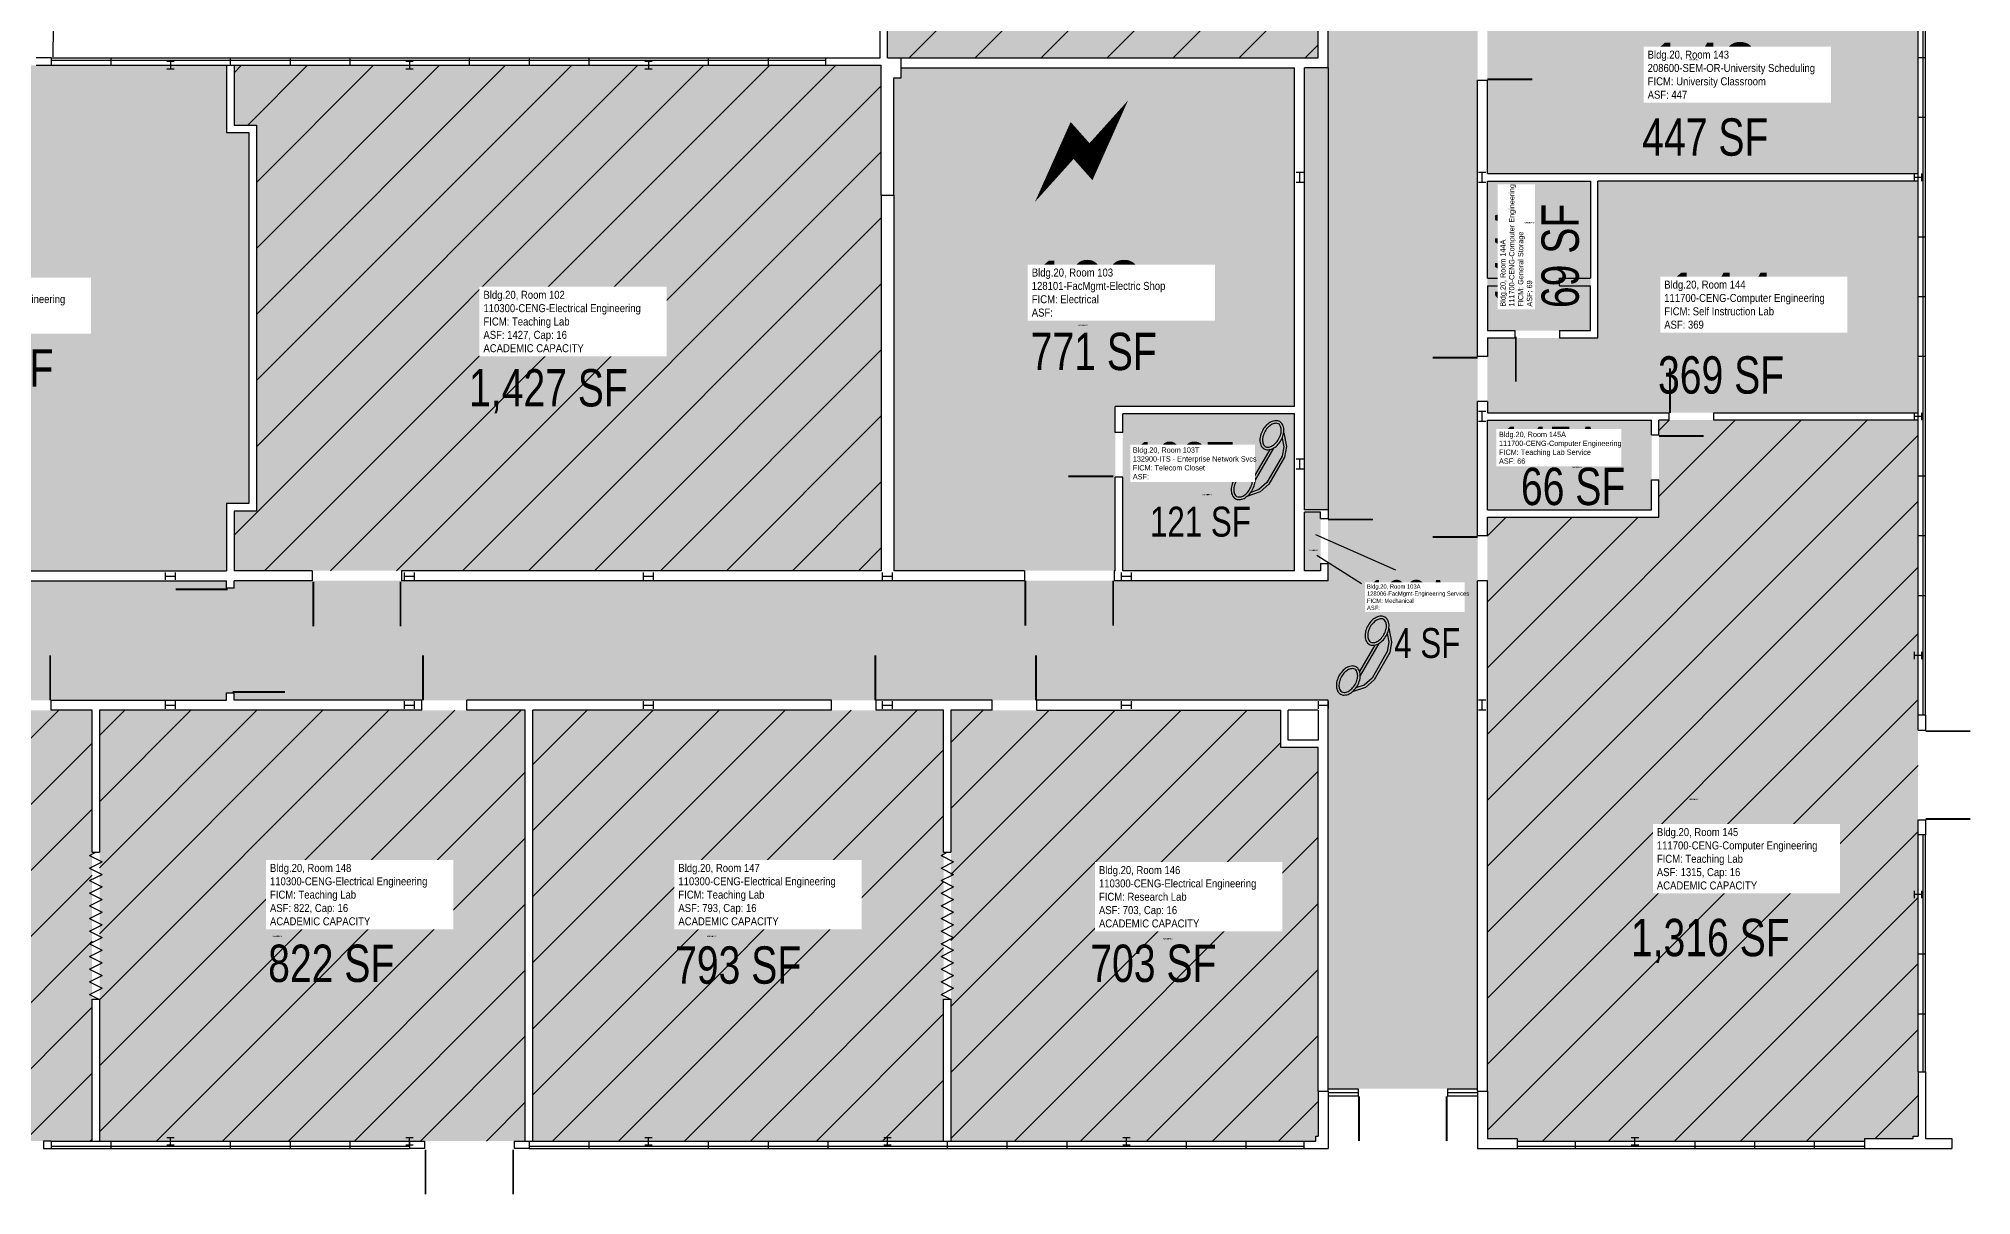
# Model space of a CAD drawing. Header units: inches. Extents: x -221 to 2580, y -38 to 4824.
# Drawn here: x 866 to 2419, y -38 to 891 of the extents above; entities that cross this region are included whole.
import ezdxf
from ezdxf.enums import TextEntityAlignment as Align

# ---------------------------------------------------------------- set-up
doc = ezdxf.new("R2010")
doc.units = ezdxf.units.IN
doc.header["$LTSCALE"] = 100
doc.header["$MEASUREMENT"] = 0
doc.layers.get('0').update_dxf_attribs({"linetype": 'CONTINUOUS'})
for name, color, linetype in [('A-COLS', 5, 'CONTINUOUS'), ('A-DOOR', 2, 'CONTINUOUS'), ('A-FLOR', 3, 'CONTINUOUS'), ('A-GLAZ', 1, 'CONTINUOUS'), ('A-IDEN-ICON', 4, 'CONTINUOUS'), ('A-IDEN-RNUM', 7, 'CONTINUOUS'), ('A-IDEN-SNUM', 4, 'CONTINUOUS'), ('A-IDEN-VNUM', 4, 'CONTINUOUS'), ('A-SITE', 3, 'CONTINUOUS'), ('A-WALL', 5, 'CONTINUOUS'), ('AREA-TEXT', 3, 'CONTINUOUS'), ('Rooms-Capacity', 4, 'CONTINUOUS'), ('Rooms-Category-Color', 7, 'CONTINUOUS'), ('Rooms-College-Color', 7, 'CONTINUOUS'), ('Rooms-Department-Color', 7, 'CONTINUOUS'), ('Rooms-Division-Color', 7, 'CONTINUOUS'), ('Rooms-Information', 7, 'CONTINUOUS')]:
    doc.layers.add(name, color=color, linetype=linetype)
doc.styles.add('CP_AREA', font='arial.ttf', dxfattribs={"height": 15})
doc.styles.add('CP_ROOMSNUMBER', font='arial.ttf', dxfattribs={"height": 1})
doc.styles.add('CP_ROOMVNUMBER', font='arial.ttf', dxfattribs={"width": 0.85, "height": 0.075})

# ---------------------------------------------------------------- blocks, each defined once
blk = doc.blocks.new('INCOLUMN')
for p, q in [((-4, -3), (-4, 3)), ((-4, 0), (4, 0)), ((4, -3), (4, 3))]:
    blk.add_line(p, q)
blk = doc.blocks.new('OUTCOLUMN')
for p, q in [((-3, 9), (3, 9)), ((-3, 3), (3, 3)), ((0, 3), (0, 9))]:
    blk.add_line(p, q)
blk = doc.blocks.new('CPELECT')
blk.add_lwpolyline([(0.0623, 0.0629, 0, 0.03, 0), (0.0105, -0.0168, 0.03, 0.03, 0), (-0.0105, 0.0068, 0.03, 0, 0), (-0.0623, -0.0729, 0.03, 0, 0)], format="xyseb")
blk = doc.blocks.new('CPPHONE')
for p, q in [((0.0096, 0.0252), (-0.0196, -0.0252)), ((0.0169, 0.0279), (-0.0182, -0.0329))]:
    blk.add_line(p, q)
for points in [[(0.0288, 0.0786, 0.139889), (0.0216, 0.0804, 0.107118), (0.0122, 0.0781, 0.079812), (0.0039, 0.0722, 0.067459), (-0.0035, 0.0626, 0.067459), (-0.008, 0.0515, 0.079812), (-0.009, 0.0413, 0.107118), (-0.0064, 0.032, 0.139889), (-0.0012, 0.0267, 0.139889), (0.0061, 0.0248, 0.107118), (0.0155, 0.0272, 0.079812), (0.0238, 0.0331, 0.067459), (0.0312, 0.0426, 0.067459), (0.0357, 0.0538, 0.079812), (0.0367, 0.0639, 0.107118), (0.034, 0.0732, 0.139889)], [(0.0263, 0.0743, 0.139889), (0.0218, 0.0754, 0.107118), (0.0144, 0.0736, 0.079812), (0.0074, 0.0686, 0.067459), (0.0008, 0.0601, 0.067459), (-0.0032, 0.0502, 0.079812), (-0.004, 0.0417, 0.107118), (-0.0019, 0.0344, 0.139889), (0.0013, 0.031, 0.139889), (0.0059, 0.0298, 0.107118), (0.0133, 0.0317, 0.079812), (0.0203, 0.0367, 0.067459), (0.0268, 0.0451, 0.067459), (0.0309, 0.055, 0.079812), (0.0317, 0.0636, 0.107118), (0.0296, 0.0709, 0.139889)], [(-0.0262, -0.0167, 0.139889), (-0.0334, -0.0148, 0.107118), (-0.0428, -0.0172, 0.079812), (-0.0511, -0.0231, 0.067459), (-0.0585, -0.0326, 0.067459), (-0.063, -0.0438, 0.079812), (-0.064, -0.0539, 0.107118), (-0.0614, -0.0632, 0.139889), (-0.0562, -0.0686, 0.139889), (-0.0489, -0.0704, 0.107118), (-0.0395, -0.0681, 0.079812), (-0.0312, -0.0622, 0.067459), (-0.0238, -0.0526, 0.067459), (-0.0193, -0.0415, 0.079812), (-0.0183, -0.0313, 0.107118), (-0.021, -0.022, 0.139889)], [(-0.0287, -0.021, 0.139889), (-0.0332, -0.0198, 0.107118), (-0.0406, -0.0217, 0.079812), (-0.0476, -0.0267, 0.067459), (-0.0542, -0.0351, 0.067459), (-0.0582, -0.045, 0.079812), (-0.059, -0.0536, 0.107118), (-0.0569, -0.0609, 0.139889), (-0.0537, -0.0643, 0.139889), (-0.0491, -0.0654, 0.107118), (-0.0417, -0.0636, 0.079812), (-0.0347, -0.0586, 0.067459), (-0.0282, -0.0501, 0.067459), (-0.0241, -0.0402, 0.079812), (-0.0233, -0.0317, 0.107118), (-0.0254, -0.0244, 0.139889)]]:
    blk.add_lwpolyline(points, format="xyb", close=True)
for points in [[(0.0364, 0.0572), (0.0417, 0.0308), (0.0382, 0.0108), (0.0082, -0.0411), (-0.0083, -0.0558), (-0.0338, -0.0645)], [(0.0334, 0.047), (0.0366, 0.0307), (0.0334, 0.0126), (0.0043, -0.0379), (-0.0109, -0.0514), (-0.0265, -0.0567)]]:
    blk.add_lwpolyline(points)

msp = doc.modelspace()

# ---------------------------------------------------------------- hatches: boundary and pattern name
at = {"layer": 'Rooms-Capacity'}
h = msp.add_hatch(dxfattribs=at)
h.set_pattern_fill('ANSI31', color=256, scale=300, style=0)
h.paths.add_polyline_path([(1894, 1256), (1894, 876), (1548, 876), (1548, 1256)])
h = msp.add_hatch(dxfattribs=at)
h.set_pattern_fill('ANSI31', color=256, scale=300, style=0)
h.paths.add_polyline_path([(1543, 870), (1543, 464), (1023, 464), (1023, 512), (1041, 512), (1041, 822), (1023, 822), (1023, 870)])
h = msp.add_hatch(dxfattribs=at)
h.set_pattern_fill('ANSI31', color=256, scale=300, style=0)
h.paths.add_polyline_path([(2376, 10), (2372, 10), (2372, 8), (2333, 8), (2333, 6), (2054, 6), (2054, 8), (2030, 8), (2030, 507), (2167.8, 507), (2167.8, 585), (2376, 585)])
h = msp.add_hatch(dxfattribs=at)
h.set_pattern_fill('ANSI31', color=256, scale=300, style=0)
h.paths.add_polyline_path([(909, 352), (909, 6), (591, 6), (591, 352)])
h = msp.add_hatch(dxfattribs=at)
h.set_pattern_fill('ANSI31', color=256, scale=300, style=0)
h.paths.add_polyline_path([(1257, 352), (1257, 6), (915, 6), (915, 352)])
h = msp.add_hatch(dxfattribs=at)
h.set_pattern_fill('ANSI31', color=256, scale=300, style=0)
h.paths.add_polyline_path([(1593, 352), (1593, 6), (1263, 6), (1263, 352)])
h = msp.add_hatch(dxfattribs=at)
h.set_pattern_fill('ANSI31', color=256, scale=300, style=0)
h.paths.add_polyline_path([(1864, 322), (1894, 322), (1894, 10), (1892, 10), (1892, 6), (1599, 6), (1599, 352), (1864, 352)])
at = {"layer": 'Rooms-Category-Color', "true_color": 0xadadad}
for points in [[(1023, 450), (1023, 456), (1902, 456), (1902, 513), (1883, 513), (1883, 868), (1902, 868), (1902, 1496), (1919, 1496), (1919, 1504), (1902, 1504), (1902, 1552), (1548, 1552), (1548, 1617), (1902, 1617), (1902, 2824), (1920, 2824), (1920, 2832), (1902, 2832), (1902, 2880), (1548, 2880), (1548, 2886), (1542, 2886), (1542, 2880), (46, 2880), (46, 2976), (1542, 2976), (1542, 2970), (1548, 2970), (1548, 2976), (1902, 2976), (1902, 3560), (1920, 3560), (1920, 3568), (1902, 3568), (1902, 3977), (1883, 3977), (1883, 4272), (1902, 4272), (1902, 4368), (430, 4368), (430, 4464), (1902, 4464), (1902, 4778), (2022, 4778), (2022, 3568), (2004, 3568), (2004, 3560), (2022, 3560), (2022, 2985), (2376, 2985), (2376, 2895), (2022, 2895), (2022, 2832), (2004, 2832), (2004, 2824), (2022, 2824), (2022, 2313), (2053.8, 2313), (2053.8, 2281), (2022, 2281), (2022, 1504), (2004, 1504), (2004, 1496), (2022, 1496), (2022, 48), (1902, 48), (1902, 360), (1023, 360), (1023, 366), (1017, 366), (1017, 360), (46, 360), (46, 456), (1017, 456), (1017, 450)], [(1875, 868), (1875, 596), (1731, 596), (1731, 464), (1553, 464), (1553, 860), (1559, 860), (1559, 868)], [(1875, 590), (1737, 590), (1737, 464), (1875, 464)], [(1883, 464), (1883, 511), (1896, 511), (1896, 464)]]:
    msp.add_hatch(color=253, dxfattribs=at).paths.add_polyline_path(points)
at = {"layer": 'Rooms-Category-Color', "true_color": 0xe3f498}
for points in [[(1894, 1256), (1894, 876), (1548, 876), (1548, 1256)], [(1017, 870), (1017, 816), (1035, 816), (1035, 518), (1017, 518), (1017, 464), (591, 464), (591, 704.9), (738, 704.9), (738, 870)], [(1543, 870), (1543, 464), (1023, 464), (1023, 512), (1041, 512), (1041, 822), (1023, 822), (1023, 870)], [(2376, 777), (2376, 591), (2030, 591), (2030, 651), (2118.8, 651), (2118.8, 777)], [(2161.8, 585), (2161.8, 513), (2030, 513), (2030, 585)], [(2376, 10), (2372, 10), (2372, 8), (2333, 8), (2333, 6), (2054, 6), (2054, 8), (2030, 8), (2030, 507), (2167.8, 507), (2167.8, 585), (2376, 585)], [(909, 352), (909, 6), (591, 6), (591, 352)], [(1257, 352), (1257, 6), (915, 6), (915, 352)], [(1593, 352), (1593, 6), (1263, 6), (1263, 352)], [(1864, 322), (1894, 322), (1894, 10), (1892, 10), (1892, 6), (1599, 6), (1599, 352), (1864, 352)]]:
    msp.add_hatch(color=61, dxfattribs=at).paths.add_polyline_path(points)
at = {"layer": 'Rooms-Category-Color', "true_color": 0xffff64}
msp.add_hatch(color=51, dxfattribs=at).paths.add_polyline_path([(2376, 969), (2376, 783), (2030, 783), (2030, 969)])
at = {"layer": 'Rooms-Category-Color', "true_color": 0xe3c5e1}
msp.add_hatch(color=254, dxfattribs=at).paths.add_polyline_path([(2112.8, 657), (2030, 657), (2030, 777), (2112.8, 777)])
at = {"layer": 'Rooms-College-Color', "true_color": 0xadadad}
for points in [[(1023, 450), (1023, 456), (1902, 456), (1902, 513), (1883, 513), (1883, 868), (1902, 868), (1902, 1496), (1919, 1496), (1919, 1504), (1902, 1504), (1902, 1552), (1548, 1552), (1548, 1617), (1902, 1617), (1902, 2824), (1920, 2824), (1920, 2832), (1902, 2832), (1902, 2880), (1548, 2880), (1548, 2886), (1542, 2886), (1542, 2880), (46, 2880), (46, 2976), (1542, 2976), (1542, 2970), (1548, 2970), (1548, 2976), (1902, 2976), (1902, 3560), (1920, 3560), (1920, 3568), (1902, 3568), (1902, 3977), (1883, 3977), (1883, 4272), (1902, 4272), (1902, 4368), (430, 4368), (430, 4464), (1902, 4464), (1902, 4778), (2022, 4778), (2022, 3568), (2004, 3568), (2004, 3560), (2022, 3560), (2022, 2985), (2376, 2985), (2376, 2895), (2022, 2895), (2022, 2832), (2004, 2832), (2004, 2824), (2022, 2824), (2022, 2313), (2053.8, 2313), (2053.8, 2281), (2022, 2281), (2022, 1504), (2004, 1504), (2004, 1496), (2022, 1496), (2022, 48), (1902, 48), (1902, 360), (1023, 360), (1023, 366), (1017, 366), (1017, 360), (46, 360), (46, 456), (1017, 456), (1017, 450)], [(1875, 868), (1875, 596), (1731, 596), (1731, 464), (1553, 464), (1553, 860), (1559, 860), (1559, 868)], [(1875, 590), (1737, 590), (1737, 464), (1875, 464)], [(1883, 464), (1883, 511), (1896, 511), (1896, 464)]]:
    msp.add_hatch(color=253, dxfattribs=at).paths.add_polyline_path(points)
at = {"layer": 'Rooms-College-Color', "true_color": 0x99d7b2}
for points in [[(1894, 1256), (1894, 876), (1548, 876), (1548, 1256)], [(1017, 870), (1017, 816), (1035, 816), (1035, 518), (1017, 518), (1017, 464), (591, 464), (591, 704.9), (738, 704.9), (738, 870)], [(1543, 870), (1543, 464), (1023, 464), (1023, 512), (1041, 512), (1041, 822), (1023, 822), (1023, 870)], [(2376, 777), (2376, 591), (2030, 591), (2030, 651), (2118.8, 651), (2118.8, 777)], [(2112.8, 657), (2030, 657), (2030, 777), (2112.8, 777)], [(2161.8, 585), (2161.8, 513), (2030, 513), (2030, 585)], [(2376, 10), (2372, 10), (2372, 8), (2333, 8), (2333, 6), (2054, 6), (2054, 8), (2030, 8), (2030, 507), (2167.8, 507), (2167.8, 585), (2376, 585)], [(909, 352), (909, 6), (591, 6), (591, 352)], [(1257, 352), (1257, 6), (915, 6), (915, 352)], [(1593, 352), (1593, 6), (1263, 6), (1263, 352)], [(1864, 322), (1894, 322), (1894, 10), (1892, 10), (1892, 6), (1599, 6), (1599, 352), (1864, 352)]]:
    msp.add_hatch(color=253, dxfattribs=at).paths.add_polyline_path(points)
at = {"layer": 'Rooms-College-Color', "true_color": 0xffff64}
msp.add_hatch(color=51, dxfattribs=at).paths.add_polyline_path([(2376, 969), (2376, 783), (2030, 783), (2030, 969)])
at = {"layer": 'Rooms-Department-Color', "true_color": 0xacacac}
for points in [[(1023, 450), (1023, 456), (1902, 456), (1902, 513), (1883, 513), (1883, 868), (1902, 868), (1902, 1496), (1919, 1496), (1919, 1504), (1902, 1504), (1902, 1552), (1548, 1552), (1548, 1617), (1902, 1617), (1902, 2824), (1920, 2824), (1920, 2832), (1902, 2832), (1902, 2880), (1548, 2880), (1548, 2886), (1542, 2886), (1542, 2880), (46, 2880), (46, 2976), (1542, 2976), (1542, 2970), (1548, 2970), (1548, 2976), (1902, 2976), (1902, 3560), (1920, 3560), (1920, 3568), (1902, 3568), (1902, 3977), (1883, 3977), (1883, 4272), (1902, 4272), (1902, 4368), (430, 4368), (430, 4464), (1902, 4464), (1902, 4778), (2022, 4778), (2022, 3568), (2004, 3568), (2004, 3560), (2022, 3560), (2022, 2985), (2376, 2985), (2376, 2895), (2022, 2895), (2022, 2832), (2004, 2832), (2004, 2824), (2022, 2824), (2022, 2313), (2053.8, 2313), (2053.8, 2281), (2022, 2281), (2022, 1504), (2004, 1504), (2004, 1496), (2022, 1496), (2022, 48), (1902, 48), (1902, 360), (1023, 360), (1023, 366), (1017, 366), (1017, 360), (46, 360), (46, 456), (1017, 456), (1017, 450)], [(1875, 868), (1875, 596), (1731, 596), (1731, 464), (1553, 464), (1553, 860), (1559, 860), (1559, 868)], [(1875, 590), (1737, 590), (1737, 464), (1875, 464)], [(1883, 464), (1883, 511), (1896, 511), (1896, 464)]]:
    msp.add_hatch(color=253, dxfattribs=at).paths.add_polyline_path(points)
at = {"layer": 'Rooms-Department-Color', "true_color": 0x99d7b2}
for points in [[(1894, 1256), (1894, 876), (1548, 876), (1548, 1256)], [(1017, 870), (1017, 816), (1035, 816), (1035, 518), (1017, 518), (1017, 464), (591, 464), (591, 704.9), (738, 704.9), (738, 870)], [(1543, 870), (1543, 464), (1023, 464), (1023, 512), (1041, 512), (1041, 822), (1023, 822), (1023, 870)], [(2376, 777), (2376, 591), (2030, 591), (2030, 651), (2118.8, 651), (2118.8, 777)], [(2112.8, 657), (2030, 657), (2030, 777), (2112.8, 777)], [(2161.8, 585), (2161.8, 513), (2030, 513), (2030, 585)], [(2376, 10), (2372, 10), (2372, 8), (2333, 8), (2333, 6), (2054, 6), (2054, 8), (2030, 8), (2030, 507), (2167.8, 507), (2167.8, 585), (2376, 585)], [(909, 352), (909, 6), (591, 6), (591, 352)], [(1257, 352), (1257, 6), (915, 6), (915, 352)], [(1593, 352), (1593, 6), (1263, 6), (1263, 352)], [(1864, 322), (1894, 322), (1894, 10), (1892, 10), (1892, 6), (1599, 6), (1599, 352), (1864, 352)]]:
    msp.add_hatch(color=253, dxfattribs=at).paths.add_polyline_path(points)
at = {"layer": 'Rooms-Department-Color', "true_color": 0x003fff}
msp.add_hatch(color=160, dxfattribs=at).paths.add_polyline_path([(2376, 969), (2376, 783), (2030, 783), (2030, 969)])
at = {"layer": 'Rooms-Division-Color', "true_color": 0xadadad}
for points in [[(1023, 450), (1023, 456), (1902, 456), (1902, 513), (1883, 513), (1883, 868), (1902, 868), (1902, 1496), (1919, 1496), (1919, 1504), (1902, 1504), (1902, 1552), (1548, 1552), (1548, 1617), (1902, 1617), (1902, 2824), (1920, 2824), (1920, 2832), (1902, 2832), (1902, 2880), (1548, 2880), (1548, 2886), (1542, 2886), (1542, 2880), (46, 2880), (46, 2976), (1542, 2976), (1542, 2970), (1548, 2970), (1548, 2976), (1902, 2976), (1902, 3560), (1920, 3560), (1920, 3568), (1902, 3568), (1902, 3977), (1883, 3977), (1883, 4272), (1902, 4272), (1902, 4368), (430, 4368), (430, 4464), (1902, 4464), (1902, 4778), (2022, 4778), (2022, 3568), (2004, 3568), (2004, 3560), (2022, 3560), (2022, 2985), (2376, 2985), (2376, 2895), (2022, 2895), (2022, 2832), (2004, 2832), (2004, 2824), (2022, 2824), (2022, 2313), (2053.8, 2313), (2053.8, 2281), (2022, 2281), (2022, 1504), (2004, 1504), (2004, 1496), (2022, 1496), (2022, 48), (1902, 48), (1902, 360), (1023, 360), (1023, 366), (1017, 366), (1017, 360), (46, 360), (46, 456), (1017, 456), (1017, 450)], [(1875, 868), (1875, 596), (1731, 596), (1731, 464), (1553, 464), (1553, 860), (1559, 860), (1559, 868)], [(1875, 590), (1737, 590), (1737, 464), (1875, 464)], [(1883, 464), (1883, 511), (1896, 511), (1896, 464)]]:
    msp.add_hatch(color=253, dxfattribs=at).paths.add_polyline_path(points)
at = {"layer": 'Rooms-Division-Color', "true_color": 0x99d7b2}
for points in [[(1894, 1256), (1894, 876), (1548, 876), (1548, 1256)], [(1017, 870), (1017, 816), (1035, 816), (1035, 518), (1017, 518), (1017, 464), (591, 464), (591, 704.9), (738, 704.9), (738, 870)], [(1543, 870), (1543, 464), (1023, 464), (1023, 512), (1041, 512), (1041, 822), (1023, 822), (1023, 870)], [(2376, 777), (2376, 591), (2030, 591), (2030, 651), (2118.8, 651), (2118.8, 777)], [(2112.8, 657), (2030, 657), (2030, 777), (2112.8, 777)], [(2161.8, 585), (2161.8, 513), (2030, 513), (2030, 585)], [(2376, 10), (2372, 10), (2372, 8), (2333, 8), (2333, 6), (2054, 6), (2054, 8), (2030, 8), (2030, 507), (2167.8, 507), (2167.8, 585), (2376, 585)], [(909, 352), (909, 6), (591, 6), (591, 352)], [(1257, 352), (1257, 6), (915, 6), (915, 352)], [(1593, 352), (1593, 6), (1263, 6), (1263, 352)], [(1864, 322), (1894, 322), (1894, 10), (1892, 10), (1892, 6), (1599, 6), (1599, 352), (1864, 352)]]:
    msp.add_hatch(color=253, dxfattribs=at).paths.add_polyline_path(points)
at = {"layer": 'Rooms-Division-Color', "true_color": 0x003fff}
msp.add_hatch(color=160, dxfattribs=at).paths.add_polyline_path([(2376, 969), (2376, 783), (2030, 783), (2030, 969)])

# ---------------------------------------------------------------- linework, layer by layer
at = {"layer": 'A-DOOR'}
for points in [[(2030, 858.7, 1.5, 1.5, 0), (2066, 858.7, 0, 0, 0), (2066, 859.5, 0, 0, 0.414214), (2028.5, 894, 0, 0, 0.414214)], [(2052.8, 700, 1.5, 1.5, 0), (2052.8, 736, 0, 0, 0), (2053.5, 736, 0, 0, -0.414214), (2088, 698.5, 0, 0, -0.414214)], [(2052.8, 652, 1.5, 1.5, 0), (2052.8, 616, 0, 0, 0), (2053.5, 616, 0, 0, 0.414214), (2088, 653.5, 0, 0, 0.414214)], [(2022, 635.2, 1.5, 1.5, 0), (1986, 635.2, 0, 0, 0), (1986, 634.5, 0, 0, 0.414214), (2023.5, 600, 0, 0, 0.414214)], [(2176.7, 590.7, 1.5, 1.5, 0), (2176.7, 626.7, 0, 0, 0), (2177.4, 626.7, 0, 0, -0.414214), (2211.9, 589.2, 0, 0, -0.414214)], [(1729.4, 539.9, 1.5, 1.5, 0), (1693.4, 539.9, 0, 0, 0), (1693.4, 540.7, 0, 0, -0.414214), (1730.9, 575.2, 0, 0, -0.414214)], [(2167.8, 572.3, 1.5, 1.5, 0), (2203.8, 572.3, 0, 0, 0), (2203.8, 571.6, 0, 0, -0.414214), (2166.3, 537.1, 0, 0, -0.414214)], [(1902, 505.2, 1.5, 1.5, 0), (1938, 505.2, 0, 0, 0), (1938, 504.5, 0, 0, -0.414214), (1900.5, 470, 0, 0, -0.414214)], [(2022, 491.2, 1.5, 1.5, 0), (1986, 491.2, 0, 0, 0), (1986, 490.5, 0, 0, 0.414214), (2023.5, 456, 0, 0, 0.414214)], [(1018, 449.2, 1.5, 1.5, 0), (976, 449.2, 0, 0, 0), (976, 450, 0, 0, 0.414214), (1018, 408, 0, 0, 0.414214)], [(1086.7, 455.3, 1.5, 1.5, 0), (1086.7, 419.3, 0, 0, 0), (1087.4, 419.3, 0, 0, 0.414214), (1121.9, 456.8, 0, 0, 0.414214)], [(1156.8, 455.3, 1.5, 1.5, 0), (1156.8, 419.3, 0, 0, 0), (1156.1, 419.3, 0, 0, -0.414214), (1121.6, 456.8, 0, 0, -0.414214)], [(1658.8, 456, 1.5, 1.5, 0), (1658.8, 420, 0, 0, 0), (1659.5, 420, 0, 0, 0.414214), (1694, 457.5, 0, 0, 0.414214)], [(1729.3, 456, 1.5, 1.5, 0), (1729.3, 420, 0, 0, 0), (1728.5, 420, 0, 0, -0.414214), (1694, 457.5, 0, 0, -0.414214)], [(1022, 366.7, 1.5, 1.5, 0), (1064, 366.7, 0, 0, 0), (1064, 366, 0, 0, 0.414214), (1022, 408, 0, 0, 0.414214)], [(875.3, 360, 1.5, 1.5, 0), (875.3, 396, 0, 0, 0), (874.5, 396, 0, 0, 0.414214), (840, 358.5, 0, 0, 0.414214)], [(1174.8, 360, 1.5, 1.5, 0), (1174.8, 396, 0, 0, 0), (1175.5, 396, 0, 0, -0.414214), (1210, 358.5, 0, 0, -0.414214)], [(1538.3, 360, 1.5, 1.5, 0), (1538.3, 396, 0, 0, 0), (1537.5, 396, 0, 0, 0.414214), (1503, 358.5, 0, 0, 0.414214)], [(1667.3, 360, 1.5, 1.5, 0), (1667.3, 396, 0, 0, 0), (1666.5, 396, 0, 0, 0.414214), (1632, 358.5, 0, 0, 0.414214)], [(2382, 335.2, 1.5, 1.5, 0), (2418, 335.2, 0, 0, 0), (2418, 334.5, 0, 0, -0.414214), (2380.5, 300, 0, 0, -0.414214)], [(2382, 264.7, 1.5, 1.5, 0), (2418, 264.7, 0, 0, 0), (2418, 265.5, 0, 0, 0.414214), (2380.5, 300, 0, 0, 0.414214)], [(1926.8, 42, 1.5, 1.5, 0), (1926.8, 6, 0, 0, 0), (1927.5, 6, 0, 0, 0.414214), (1962, 43.5, 0, 0, 0.414214)], [(1997.3, 42, 1.5, 1.5, 0), (1997.3, 6, 0, 0, 0), (1996.5, 6, 0, 0, -0.414214), (1962, 43.5, 0, 0, -0.414214)], [(834.7, 0, 1.5, 1.5, 0), (834.7, -36, 0, 0, 0), (835.5, -36, 0, 0, 0.414214), (870, 1.5, 0, 0, 0.414214)], [(1176.8, -0.8, 1.5, 1.5, 0), (1176.8, -36.8, 0, 0, 0), (1177.6, -36.8, 0, 0, 0.414214), (1212.1, 0.7, 0, 0, 0.414214)], [(1247.3, -0.8, 1.5, 1.5, 0), (1247.3, -36.8, 0, 0, 0), (1246.6, -36.8, 0, 0, -0.414214), (1212.1, 0.7, 0, 0, -0.414214)]]:
    msp.add_lwpolyline(points, format="xyseb", dxfattribs=at)
at = {"layer": 'A-FLOR'}
for p, q in [((1902, 868), (1902, 513)), ((907, 235.5), (912, 238)), ((907, 235.5), (917, 230.4)), ((909, 238), (915, 238)), ((1591, 235.5), (1596, 238)), ((1591, 235.5), (1601, 230.4)), ((1593, 238), (1599, 238)), ((907, 225.3), (917, 230.4)), ((907, 225.3), (917, 220.2)), ((907, 215.2), (917, 220.2)), ((1591, 225.3), (1601, 230.4)), ((1591, 225.3), (1601, 220.2)), ((1591, 215.2), (1601, 220.2)), ((907, 215.2), (917, 210.1)), ((907, 205), (917, 210.1)), ((907, 205), (917, 199.9)), ((1591, 215.2), (1601, 210.1)), ((1591, 205), (1601, 210.1)), ((1591, 205), (1601, 199.9)), ((907, 194.9), (917, 199.9)), ((907, 194.9), (917, 189.8)), ((907, 184.7), (917, 189.8)), ((1591, 194.9), (1601, 199.9)), ((1591, 194.9), (1601, 189.8)), ((1591, 184.7), (1601, 189.8)), ((907, 184.7), (917, 179.6)), ((907, 174.6), (917, 179.6)), ((907, 174.6), (917, 169.5)), ((1591, 184.7), (1601, 179.6)), ((1591, 174.6), (1601, 179.6)), ((1591, 174.6), (1601, 169.5)), ((907, 164.4), (917, 169.5)), ((907, 164.4), (917, 159.3)), ((907, 154.2), (917, 159.3)), ((1591, 164.4), (1601, 169.5)), ((1591, 164.4), (1601, 159.3)), ((1591, 154.2), (1601, 159.3)), ((907, 154.2), (917, 149.2)), ((907, 144.1), (917, 149.2)), ((907, 144.1), (917, 139)), ((1591, 154.2), (1601, 149.2)), ((1591, 144.1), (1601, 149.2)), ((1591, 144.1), (1601, 139)), ((907, 133.9), (917, 139)), ((907, 133.9), (917, 128.9)), ((907, 123.8), (917, 128.9)), ((1591, 133.9), (1601, 139)), ((1591, 133.9), (1601, 128.9)), ((1591, 123.8), (1601, 128.9)), ((907, 123.8), (914.5, 120)), ((909, 120), (915, 120)), ((1591, 123.8), (1598.5, 120)), ((1593, 120), (1599, 120))]:
    msp.add_line(p, q, dxfattribs=at)
at = {"layer": 'A-GLAZ'}
for p, q in [((2376, 348), (2376, 1212)), ((2380, 348), (2380, 1212)), ((2382, 348), (2382, 1212)), ((876, 876), (876, 870)), ((876, 876), (1498.5, 876)), ((876, 874), (1498.5, 874)), ((876, 870), (1498.5, 870)), ((924, 876), (924, 870)), ((1020, 876), (1020, 870)), ((1068, 876), (1068, 870)), ((1116, 876), (1116, 870)), ((1212, 876), (1212, 870)), ((1260, 876), (1260, 870)), ((1308, 876), (1308, 870)), ((1404, 876), (1404, 870)), ((1452, 876), (1452, 870)), ((2382, 876), (2376, 876)), ((2382, 828), (2376, 828)), ((2382, 732), (2376, 732)), ((2382, 684), (2376, 684)), ((2382, 636), (2376, 636)), ((2382, 540), (2376, 540)), ((2382, 492), (2376, 492)), ((2382, 444), (2376, 444)), ((2382, 348), (2376, 348)), ((2376, 61.5), (2376, 252)), ((2382, 252), (2376, 252)), ((2380, 61.5), (2380, 252)), ((2382, 61.5), (2382, 252)), ((2382, 156), (2376, 156)), ((2382, 108), (2376, 108)), ((1902, 48), (1926, 48)), ((1998, 48), (2022, 48)), ((1902, 45), (1926, 45)), ((1926, 42), (1902, 42)), ((1998, 45), (2022, 45)), ((2022, 42), (1998, 42)), ((876, 6), (876, 0)), ((876, 6), (1164, 6)), ((876, 2), (1164, 2)), ((924, 6), (924, 0)), ((1020, 6), (1020, 0)), ((1068, 6), (1068, 0)), ((1116, 6), (1116, 0)), ((1164, 6), (1164, 0)), ((1260, 6), (1260, 0)), ((1260, 6), (1882.5, 6)), ((1260, 2), (1882.5, 2)), ((1308, 6), (1308, 0)), ((1404, 6), (1404, 0)), ((1452, 6), (1452, 0)), ((1500, 6), (1500, 0)), ((1596, 6), (1596, 0)), ((1644, 6), (1644, 0)), ((1692, 6), (1692, 0)), ((1788, 6), (1788, 0)), ((1836, 6), (1836, 0)), ((2054, 6), (2333, 6)), ((2054, 2), (2333, 2)), ((2100.5, 6), (2100.5, 0)), ((2196.5, 6), (2196.5, 0)), ((2244.5, 6), (2244.5, 0)), ((2292.5, 6), (2292.5, 0)), ((876, 0), (1164, 0)), ((1260, 0), (1882.5, 0)), ((2054, 0), (2333, 0))]:
    msp.add_line(p, q, dxfattribs=at)
at = {"layer": 'A-IDEN-ICON'}
msp.add_line((1891.9, 493.1), (1956, 464.7), dxfattribs=at)
at = {"layer": 'A-IDEN-VNUM'}
msp.add_line((1928.7, 453.6), (1892.9, 476.3), dxfattribs=at)
at = {"layer": 'A-SITE'}
msp.add_line((878, 937.1), (877.5, 876.9), dxfattribs=at)
at = {"layer": 'A-WALL'}
for p, q in [((1894, 876), (1894, 1062)), ((1902, 868), (1902, 1062)), ((1542, 876), (1542, 925.5)), ((1548, 876), (1548, 925.5)), ((876, 876), (864, 876)), ((864, 870), (876, 870)), ((1017, 870), (1017, 816)), ((1023, 870), (1023, 822)), ((1498.5, 870), (1498.5, 876)), ((1498.5, 876), (1542, 876)), ((1498.5, 870), (1543, 870)), ((1543, 765.7), (1543, 870)), ((1548, 876), (1559, 876)), ((1559, 860), (1559, 876)), ((1559, 876), (1894, 876)), ((1553, 765.7), (1553, 860)), ((1553, 860), (1559, 860)), ((1559, 868), (1875, 868)), ((1875, 596), (1875, 868)), ((1902, 868), (1883, 868)), ((1883, 513), (1883, 868)), ((2022, 636), (2022, 858)), ((2022, 858), (2030, 858)), ((2030, 783), (2030, 858)), ((1017, 816), (1035, 816)), ((1023, 822), (1041, 822)), ((1035, 816), (1035, 518)), ((1041, 822), (1041, 512)), ((2030, 783), (2376, 783)), ((2030, 777), (2112.8, 777)), ((2030, 699), (2030, 777)), ((2112.8, 777), (2112.8, 699)), ((2118.8, 651), (2118.8, 777)), ((2376, 777), (2118.8, 777)), ((1543, 765.7), (1553, 765.7)), ((1543, 765.7), (1543, 464)), ((1553, 765.7), (1553, 464)), ((2030, 699), (2052, 699)), ((2052, 693), (2052, 699)), ((2088, 693), (2088, 699)), ((2088, 699), (2112.8, 699)), ((2030, 693), (2052, 693)), ((2030, 693), (2030, 657)), ((2088, 693), (2112.8, 693)), ((2112.8, 657), (2112.8, 693)), ((2030, 657), (2052, 657)), ((2052, 657), (2052, 651)), ((2088, 657), (2088, 651)), ((2088, 657), (2112.8, 657)), ((2030, 651), (2052, 651)), ((2030, 651), (2030, 636)), ((2088, 651), (2118.8, 651)), ((2030, 636), (2022, 636)), ((1875, 596), (1731, 596)), ((1731, 575.2), (1731, 596)), ((2030, 600), (2022, 600)), ((2022, 492), (2022, 600)), ((2030, 600), (2030, 591)), ((2030, 591), (2175.9, 591)), ((2175.9, 585), (2175.9, 591)), ((2211.9, 585), (2211.9, 591)), ((2211.9, 591), (2376, 591)), ((1737, 575.2), (1731, 575.2)), ((1875, 590), (1737, 590)), ((1737, 575.2), (1737, 590)), ((1875, 464), (1875, 590)), ((2030, 585), (2161.8, 585)), ((2030, 513), (2030, 585)), ((2161.8, 573.1), (2161.8, 585)), ((2167.8, 573.1), (2167.8, 585)), ((2175.9, 585), (2167.8, 585)), ((2376, 585), (2211.9, 585)), ((2161.8, 573.1), (2167.8, 573.1)), ((1731, 464), (1731, 539.2)), ((1737, 539.2), (1731, 539.2)), ((1737, 464), (1737, 539.2)), ((2161.8, 513), (2161.8, 537.1)), ((2161.8, 537.1), (2167.8, 537.1)), ((2167.8, 507), (2167.8, 537.1)), ((1035, 518), (1017, 518)), ((1017, 518), (1017, 464)), ((1902, 513), (1883, 513)), ((1902, 513), (1902, 506)), ((2030, 513), (2161.8, 513)), ((1041, 512), (1023, 512)), ((1023, 512), (1023, 464)), ((1883, 464), (1883, 511)), ((1896, 511), (1883, 511)), ((1896, 506), (1896, 511)), ((1896, 506), (1902, 506)), ((2030, 507), (2167.8, 507)), ((2030, 492), (2030, 507)), ((2030, 492), (2022, 492)), ((1896, 470), (1902, 470)), ((1896, 470), (1896, 464)), ((1902, 456), (1902, 470)), ((726, 464), (1017, 464)), ((726, 456), (1017, 456)), ((1017, 450), (1017, 456)), ((1085.9, 464), (1023, 464)), ((1023, 450), (1023, 456)), ((1085.9, 456), (1023, 456)), ((1085.9, 464), (1085.9, 456)), ((1543, 464), (1157.6, 464)), ((1157.6, 464), (1157.6, 456)), ((1658, 456), (1157.6, 456)), ((1658, 464), (1553, 464)), ((1658, 464), (1658, 456)), ((1730, 464), (1730, 456)), ((1731, 464), (1730, 464)), ((1902, 456), (1730, 456)), ((1875, 464), (1737, 464)), ((1896, 464), (1883, 464)), ((2022, 46), (2022, 456)), ((2030, 456), (2022, 456)), ((2030, 46), (2030, 456)), ((1023, 450), (1017, 450)), ((876, 352), (876, 360)), ((876, 360), (1017, 360)), ((1017, 360), (1017, 366)), ((1017, 366), (1023, 366)), ((1023, 360), (1023, 366)), ((1174, 360), (1023, 360)), ((1174, 352), (1174, 360)), ((1210, 352), (1210, 360)), ((1503, 360), (1210, 360)), ((1503, 352), (1503, 360)), ((1539, 352), (1539, 360)), ((1632, 360), (1539, 360)), ((1632, 352), (1632, 360)), ((1902, 360), (1668, 360)), ((1668, 352), (1668, 360)), ((1902, 46), (1902, 360)), ((909, 352), (876, 352)), ((909, 238), (909, 352)), ((1174, 352), (915, 352)), ((915, 352), (915, 238)), ((1257, 352), (1210, 352)), ((1257, 6), (1257, 352)), ((1263, 6), (1263, 352)), ((1503, 352), (1263, 352)), ((1593, 352), (1539, 352)), ((1593, 238), (1593, 352)), ((1632, 352), (1599, 352)), ((1599, 352), (1599, 238)), ((1668, 352), (1864, 352)), ((1864, 322), (1864, 352)), ((1870, 328), (1870, 352)), ((1894, 352), (1870, 352)), ((1894, 352), (1894, 328)), ((2376, 336), (2376, 348)), ((2382, 348), (2382, 336)), ((1894, 328), (1870, 328)), ((2376, 336), (2382, 336)), ((1894, 322), (1864, 322)), ((1894, 46), (1894, 322)), ((2376, 252), (2376, 264)), ((2376, 264), (2382, 264)), ((2382, 264), (2382, 252)), ((909, 6), (909, 120)), ((915, 120), (915, 6)), ((1593, 6), (1593, 120)), ((1599, 120), (1599, 6)), ((1926, 48), (1926, 42)), ((1998, 48), (1998, 42)), ((2376, 61.5), (2382, 61.5)), ((2376, 61.5), (2376, 10)), ((2382, 61.5), (2382, 8)), ((1894, 46), (1894, 10)), ((1894, 46), (1902, 46)), ((1902, 46), (1902, 0)), ((2022, 46), (2030, 46)), ((2022, 46), (2022, 0)), ((2030, 46), (2030, 8)), ((876, 6), (870, 6)), ((870, 6), (870, 0)), ((1164, 6), (1176.1, 6)), ((1176.1, 6), (1176.1, 0)), ((1248.1, 6), (1248.1, 0)), ((1248.1, 6), (1260, 6)), ((1882.5, 6), (1882.5, 0)), ((1882.5, 6), (1892, 6)), ((1892, 10), (1894, 10)), ((1892, 6), (1892, 10)), ((2030, 8), (2054, 8)), ((2054, 8), (2054, 0)), ((2333, 8), (2372, 8)), ((2333, 8), (2333, 0)), ((2372, 10), (2376, 10)), ((2372, 8), (2372, 10)), ((2382, 8), (2403, 8)), ((2403, 8), (2403, 0)), ((870, 0), (876, 0)), ((1176.1, 0), (1164, 0)), ((1260, 0), (1248.1, 0)), ((1882.5, 0), (1902, 0)), ((2022, 0), (2054, 0)), ((2333, 0), (2403, 0))]:
    msp.add_line(p, q, dxfattribs=at)

# ---------------------------------------------------------------- block references
at = {"layer": 'A-COLS'}
for name, p, xscale, yscale, zscale, rotation in [('OUTCOLUMN', (972, 876), 0.9999999962747097, 0.9999999962747097, 0.9999999962747097, 180), ('OUTCOLUMN', (1164, 876), 0.9999999962747097, 0.9999999962747097, 0.9999999962747097, 180), ('OUTCOLUMN', (1356, 876), 0.9999999962747097, 0.9999999962747097, 0.9999999962747097, 180), ('INCOLUMN', (1879.3, 780), 0.9999999990686774, 0.9999999990686774, 0.9999999990686774, 90), ('INCOLUMN', (2025.8, 780), 0.9999999990686774, 0.9999999990686774, 0.9999999990686774, 90), ('OUTCOLUMN', (2382, 780), 0.9999999990686774, 0.9999999990686774, 0.9999999990686774, 90), ('INCOLUMN', (2025.8, 588), 0.9999999990686774, 0.9999999990686774, 0.9999999990686774, 90), ('OUTCOLUMN', (2382, 588), 0.9999999990686774, 0.9999999990686774, 0.9999999990686774, 90), ('INCOLUMN', (1879.3, 549.7), 0.9999999990686774, 0.9999999990686774, 0.9999999990686774, 90), ('OUTCOLUMN', (2382, 396), 0.9999999990686774, 0.9999999990686774, 0.9999999990686774, 90), ('INCOLUMN', (2025.8, 356.2), 0.9999999990686774, 0.9999999990686774, 0.9999999990686774, 90), ('OUTCOLUMN', (2382, 204), 0.9999999990686774, 0.9999999990686774, 0.9999999990686774, 90)]:
    msp.add_blockref(name, p, dxfattribs=dict(at, xscale=xscale, yscale=yscale, zscale=zscale, rotation=rotation))
at = {"layer": 'A-COLS', "xscale": 0.9999999962747097, "yscale": 0.9999999962747097, "zscale": 0.9999999962747097}
for name, p in [('INCOLUMN', (972, 459.7)), ('INCOLUMN', (1164, 459.7)), ('INCOLUMN', (1356, 459.7)), ('INCOLUMN', (1548, 459.7)), ('INCOLUMN', (1740, 459.7)), ('INCOLUMN', (972, 356.2)), ('INCOLUMN', (1164, 356.2)), ('INCOLUMN', (1356, 356.2)), ('INCOLUMN', (1548, 356.2)), ('INCOLUMN', (1740, 356.2)), ('INCOLUMN', (1898.3, 356.2)), ('OUTCOLUMN', (972, 0)), ('OUTCOLUMN', (1164, 0)), ('OUTCOLUMN', (1356, 0)), ('OUTCOLUMN', (1548, 0)), ('OUTCOLUMN', (1740, 0)), ('OUTCOLUMN', (2148.5, 0))]:
    msp.add_blockref(name, p, dxfattribs=at)
at = {"layer": 'A-IDEN-ICON'}
for name, p, xscale, yscale, zscale, rotation in [('CPELECT', (1703.9, 804.1), 600, 600, 600, 359.9999999791892), ('CPPHONE', (1851, 550.8), 420, 420, 420, 359.9999999790368), ('CPPHONE', (1935.5, 393.8), 420, 420, 420, 359.9999999790368)]:
    msp.add_blockref(name, p, dxfattribs=dict(at, xscale=xscale, yscale=yscale, zscale=zscale, rotation=rotation))

# ---------------------------------------------------------------- texts
at = {"layer": 'A-IDEN-RNUM', "style": 'CP_ROOMSNUMBER', "width": 0.85}
for s, p in [('0143-00', (2192, 874)), ('0144-A0', (2059.9, 743.2)), ('0144-00', (2192, 680)), ('0102-00', (1268, 662)), ('0103-00', (1701.3, 660.7)), ('0145-A0', (2098, 546.6)), ('0103-T0', (1801.2, 524.6)), ('0103-A0', (1886.3, 480)), ('0145-00', (2192, 280)), ('0148-00', (1054, 170)), ('0147-00', (1403, 170)), ('0146-00', (1769.4, 168.1))]:
    msp.add_text(s, height=1, rotation=360, dxfattribs=at).set_placement(p)
at = {"layer": 'A-IDEN-SNUM', "style": 'CP_ROOMSNUMBER', "width": 0.85}
for s, p in [('0200014300', (2192, 874)), ('02000144A0', (2059.9, 743.2)), ('0200014400', (2192, 680)), ('0200010200', (1268, 662)), ('0200010300', (1701.3, 660.7)), ('02000145A0', (2098, 546.6)), ('02000103T0', (1801.2, 524.6)), ('02000103A0', (1886.3, 480)), ('0200014500', (2192, 280)), ('0200014800', (1054, 170)), ('0200014700', (1403, 170)), ('0200014600', (1769.4, 168.1))]:
    msp.add_text(s, height=1, rotation=360, dxfattribs=at).set_placement(p)
at = {"layer": 'A-IDEN-VNUM', "style": 'CP_ROOMVNUMBER', "width": 0.85}
for s, height, p in [('143', 45, (2203.3, 865.6)), ('103', 45, (1708.4, 690.6)), ('144', 45, (2216.5, 680.9)), ('102', 45, (1268, 662)), ('145A', 30, (2080.9, 564.9)), ('103T', 30, (1785.6, 552.4)), ('103A', 24, (1966.5, 444.5, 0.3)), ('145', 45, (2210.7, 230.5)), ('148', 45, (1096.5, 201.7)), ('147', 45, (1424.6, 201.7)), ('146', 45, (1762.5, 200))]:
    msp.add_text(s, height=height, dxfattribs=at).set_placement(p, align=Align.MIDDLE_CENTER)
msp.add_text('144A', height=30, rotation=90, dxfattribs=at).set_placement((2051, 717.8), align=Align.MIDDLE_CENTER)
at = {"layer": 'AREA-TEXT', "style": 'CP_AREA', "width": 0.75}
for s, height, p in [('447 SF', 30, (2205, 812.4)), ('771 SF', 30, (1713.7, 640.2)), ('1,070 SF', 30, (814.2, 626.9)), ('369 SF', 30, (2217.7, 621.3)), ('1,427 SF', 30, (1275.6, 611)), ('66 SF', 30, (2098.8, 531.8)), ('121 SF', 24, (1799.4, 503.5)), ('4 SF', 24, (1981.7, 406)), ('1,316 SF', 30, (2209, 169.5)), ('822 SF', 30, (1101.1, 148.8)), ('793 SF', 30, (1428, 147.4)), ('703 SF', 30, (1761.6, 148.8))]:
    msp.add_text(s, height=height, dxfattribs=at).set_placement(p, align=Align.MIDDLE_CENTER)
msp.add_text('69 SF', height=30, rotation=90, dxfattribs=at).set_placement((2088.4, 716.9), align=Align.MIDDLE_CENTER)

# ---------------------------------------------------------------- next in the draw order: texts
at = {"layer": 'Rooms-Information', "attachment_point": 7, "style": 'CP_ROOMVNUMBER', "bg_fill": 3, "box_fill_scale": 1.5, "bg_fill_color": 256, "bg_fill_true_color": 13158600, "bg_fill_transparency": 0}
for s, insert, char_height, width in [('Bldg.20, Room 143^M^J208600-SEM-OR-University Scheduling^M^JFICM: University Classroom^M^JASF: 447', (2158.7, 843.1), 6.429, 144), ('Bldg.20, Room 101^M^J110300-CENG-Electrical Engineering^M^JFICM: Department Lab^M^JASF: 1238', (761, 657.5), 6.429, 144), ('Bldg.20, Room 103^M^J128101-FacMgmt-Electric Shop^M^JFICM: Electrical^M^JASF: ', (1663.9, 668.1), 6.429, 144), ('Bldg.20, Room 144^M^J111700-CENG-Computer Engineering^M^JFICM: Self Instruction Lab^M^JASF: 369', (2172, 658.4), 6.429, 144), ('Bldg.20, Room 102^M^J110300-CENG-Electrical Engineering^M^JFICM: Teaching Lab^M^JASF: 1427, Cap: 16^M^JACADEMIC CAPACITY', (1223.4, 639.5), 6.4286, 144), ('Bldg.20, Room 145A^M^J111700-CENG-Computer Engineering^M^JFICM: Teaching Lab Service^M^JASF: 66', (2039.3, 549.9), 4.286, 96), ('Bldg.20, Room 103T^M^J132900-ITS - Enterprise Network Svcs^M^JFICM: Telecom Closet^M^JASF: ', (1745.1, 537.4), 4.286, 96), ('Bldg.20, Room 103A^M^J128006-FacMgmt-Engineering Services^M^JFICM: Mechanical^M^JASF: ', (1933.2, 432.5, 0.3), 3.429, 76.8), ('Bldg.20, Room 145^M^J111700-CENG-Computer Engineering^M^JFICM: Teaching Lab^M^JASF: 1315, Cap: 16^M^JACADEMIC CAPACITY', (2166.1, 208), 6.4286, 144), ('Bldg.20, Room 148^M^J110300-CENG-Electrical Engineering^M^JFICM: Teaching Lab^M^JASF: 822, Cap: 16^M^JACADEMIC CAPACITY', (1051.9, 179.2), 6.4286, 144), ('Bldg.20, Room 147^M^J110300-CENG-Electrical Engineering^M^JFICM: Teaching Lab^M^JASF: 793, Cap: 16^M^JACADEMIC CAPACITY', (1380, 179.2), 6.4286, 144), ('Bldg.20, Room 146^M^J110300-CENG-Electrical Engineering^M^JFICM: Research Lab^M^JASF: 703, Cap: 16^M^JACADEMIC CAPACITY', (1717.9, 177.5), 6.4286, 144)]:
    msp.add_mtext(s, dxfattribs=dict(at, insert=insert, char_height=char_height, width=width))
at = {"layer": 'Rooms-Information', "insert": (2066, 676.2), "char_height": 4.286, "width": 96, "attachment_point": 7, "rotation": 90, "style": 'CP_ROOMVNUMBER', "bg_fill": 3, "box_fill_scale": 1.5, "bg_fill_color": 256, "bg_fill_true_color": 13158600, "bg_fill_transparency": 0}
msp.add_mtext('Bldg.20, Room 144A^M^J111700-CENG-Computer Engineering^M^JFICM: General Storage^M^JASF: 69', dxfattribs=at)

doc.saveas('drawing.dxf')
